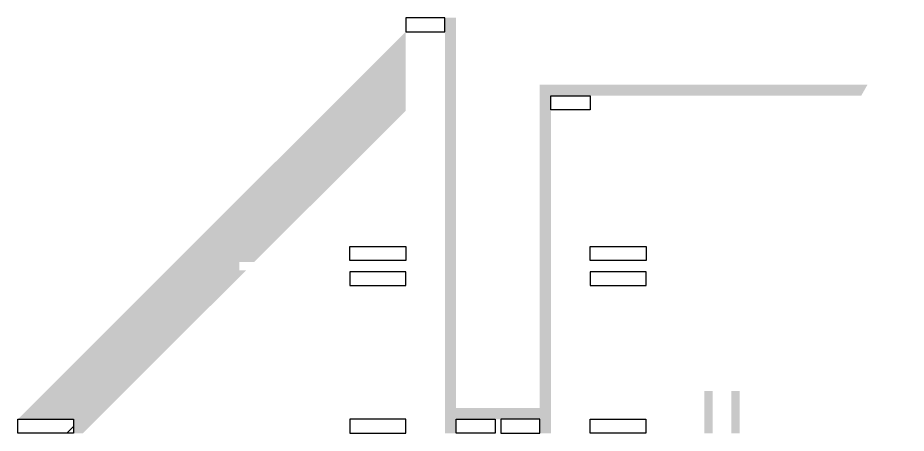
# Model space of a CAD drawing. Header units: metres. Extents: x 230 to 4258, y -1006 to 278.
# Drawn here: x 1951.4 to 2428.6, y -42.8 to 180.7 of the extents above; entities that cross this region are included whole.
import ezdxf

# ---------------------------------------------------------------- set-up
doc = ezdxf.new("R2010")
doc.units = ezdxf.units.M
for name, color, linetype in [('CONCRETO', 251, 'Continuous'), ('Hachura', 253, 'Continuous'), ('Madeira', 126, 'Continuous')]:
    doc.layers.add(name, color=color, linetype=linetype)

msp = doc.modelspace()

# ---------------------------------------------------------------- hatches: boundary and pattern name
at = {"layer": 'CONCRETO'}
h = msp.add_hatch(dxfattribs=at)
h.set_pattern_fill('AR-CONC', scale=4)
h.paths.add_polyline_path([(2186.8, 180.7), (2186.8, -29.3), (2231.8, -29.3), (2231.8, 144.7), (2407.8, 144.7), (2428.6, 180.7)])
h = msp.add_hatch(dxfattribs=at)
h.set_pattern_fill('AR-CONC', scale=4)
h.paths.add_polyline_path([(2189.1, 70.1), (2204, 70.1), (2204, 70.1), (2204, 85.7), (2204, 85.7), (2189.1, 85.7), (2189.1, 85.7), (2189.1, 70.1)])
h = msp.add_hatch(dxfattribs=at)
h.set_pattern_fill('AR-CONC', scale=4)
h.paths.add_polyline_path([(2214.4, 70.1), (2229.3, 70.1), (2229.3, 70.1), (2229.3, 85.7), (2229.3, 85.7), (2214.4, 85.7), (2214.4, 85.7), (2214.4, 70.1)])
h = msp.add_hatch(dxfattribs=at)
h.set_pattern_fill('AR-CONC', scale=4)
h.paths.add_polyline_path([(2201, -27.4), (2216.8, -27.4), (2216.8, -27.4), (2216.8, -11.3), (2216.8, -11.3), (2201, -11.3), (2201, -11.3), (2201, -27.4)])
at = {"layer": 'Hachura'}
h = msp.add_hatch(dxfattribs=at)
h.set_pattern_fill('ANSI31', scale=30)
h.paths.add_polyline_path([(2159.8, 180.7), (2180.8, 180.7), (2180.8, 173.2), (2159.8, 173.2)])
h = msp.add_hatch(color=8, dxfattribs=at)
h.dxf.hatch_style = 1
h.paths.add_polyline_path([(2186.8, 180.7), (2180.8, 180.7), (2180.8, 180.7), (2180.8, -42.8), (2180.8, -42.8), (2186.8, -42.8), (2186.8, -42.8), (2186.8, 180.7)])
h = msp.add_hatch(color=8, dxfattribs=at)
h.dxf.hatch_style = 1
h.paths.add_polyline_path([(2159.8, 130.7), (2159.8, 173.2), (1951.4, -35.3), (1981.4, -35.3), (1981.4, -42.8), (1986.3, -42.8), (2074.1, 44.9), (2070.4, 44.9), (2070.4, 49.4), (2078.5, 49.4)])
h = msp.add_hatch(color=8, dxfattribs=at)
h.dxf.hatch_style = 1
h.paths.add_polyline_path([(2407.8, 144.7), (2231.8, 144.7), (2231.8, 144.7), (2231.8, 138.7), (2231.8, 138.7), (2404.4, 138.7), (2404.4, 138.7), (2407.8, 144.7)])
h = msp.add_hatch(color=8, dxfattribs=at)
h.dxf.hatch_style = 1
h.paths.add_polyline_path([(2237.8, 138.7), (2231.8, 138.7), (2231.8, 138.7), (2231.8, -42.8), (2231.8, -42.8), (2237.8, -42.8), (2237.8, -42.8), (2237.8, 138.7)])
h = msp.add_hatch(dxfattribs=at)
h.set_pattern_fill('ANSI31', scale=30)
h.paths.add_polyline_path([(2237.8, 138.7), (2258.8, 138.7), (2258.8, 131.2), (2237.8, 131.2)])
h = msp.add_hatch(dxfattribs=at)
h.set_pattern_fill('ANSI31', scale=30)
h.paths.add_polyline_path([(2159.8, 50.2), (2159.8, 57.7), (2129.8, 57.7), (2129.8, 50.2)])
h = msp.add_hatch(dxfattribs=at)
h.set_pattern_fill('ANSI31', scale=30)
h.paths.add_polyline_path([(2288.9, 50.2), (2288.9, 57.7), (2258.8, 57.7), (2258.8, 50.2)])
h = msp.add_hatch(dxfattribs=at)
h.set_pattern_fill('ANSI32', scale=20)
h.paths.add_polyline_path([(2070.4, 44.9), (2070.4, 49.4), (2115.4, 49.4), (2115.4, 44.9)])
h = msp.add_hatch(dxfattribs=at)
h.set_pattern_fill('ANSI31', scale=30)
h.paths.add_polyline_path([(2129.8, 36.6), (2159.8, 36.6), (2159.8, 44.1), (2129.8, 44.1)])
h = msp.add_hatch(dxfattribs=at)
h.set_pattern_fill('ANSI31', scale=30)
h.paths.add_polyline_path([(2258.8, 36.6), (2288.9, 36.6), (2288.9, 44.1), (2258.8, 44.1)])
h = msp.add_hatch(color=8, dxfattribs=at)
h.dxf.hatch_style = 1
h.paths.add_polyline_path([(2320.2, -42.8), (2324.7, -42.8), (2324.7, -20), (2320.2, -20)])
h = msp.add_hatch(color=8, dxfattribs=at)
h.dxf.hatch_style = 1
h.paths.add_polyline_path([(2334.6, -42.8), (2339.1, -42.8), (2339.1, -20), (2334.6, -20)])
h = msp.add_hatch(color=8, dxfattribs=at)
h.dxf.hatch_style = 1
h.paths.add_polyline_path([(2231.8, -29.3), (2186.8, -29.3), (2186.8, -29.3), (2186.8, -35.3), (2186.8, -35.3), (2231.8, -35.3), (2231.8, -35.3), (2231.8, -29.3)])
h = msp.add_hatch(dxfattribs=at)
h.set_pattern_fill('ANSI31', scale=30)
h.paths.add_polyline_path([(1981.4, -42.8), (1981.4, -35.3), (1951.4, -35.3), (1951.4, -42.8)])
h = msp.add_hatch(dxfattribs=at)
h.set_pattern_fill('ANSI31', scale=30)
h.paths.add_polyline_path([(2129.8, -42.8), (2159.8, -42.8), (2159.8, -35.3), (2129.8, -35.3)])
h = msp.add_hatch(dxfattribs=at)
h.set_pattern_fill('ANSI31', scale=30)
h.paths.add_polyline_path([(2186.8, -35.3), (2207.8, -35.3), (2207.8, -42.8), (2186.8, -42.8)])
h = msp.add_hatch(dxfattribs=at)
h.set_pattern_fill('ANSI31', scale=30)
h.paths.add_polyline_path([(2231.8, -42.8), (2231.8, -35.3), (2210.8, -35.3), (2210.8, -42.8)])
h = msp.add_hatch(dxfattribs=at)
h.set_pattern_fill('ANSI31', scale=30)
h.paths.add_polyline_path([(2288.8, -35.3), (2258.8, -35.3), (2258.8, -42.8), (2288.8, -42.8)])

# ---------------------------------------------------------------- linework, layer by layer
at = {"layer": 'Madeira'}
for points in [[(2159.8, 173.2), (2180.8, 173.2), (2180.8, 180.7), (2159.8, 180.7)], [(2258.8, 131.2), (2237.8, 131.2), (2237.8, 138.7), (2258.8, 138.7)], [(2129.8, 57.7), (2159.8, 57.7), (2159.8, 50.2), (2129.8, 50.2)], [(2258.8, 57.7), (2288.9, 57.7), (2288.9, 50.2), (2258.8, 50.2)], [(2129.8, 36.6), (2159.8, 36.6), (2159.8, 44.1), (2129.8, 44.1)], [(2258.8, 36.6), (2288.9, 36.6), (2288.9, 44.1), (2258.8, 44.1)], [(1951.4, -35.3), (1981.4, -35.3), (1981.4, -42.8), (1951.4, -42.8)], [(2129.8, -42.8), (2159.8, -42.8), (2159.8, -35.3), (2129.8, -35.3)], [(2207.8, -42.8), (2186.8, -42.8), (2186.8, -35.3), (2207.8, -35.3)], [(2210.8, -42.8), (2231.8, -42.8), (2231.8, -35.3), (2210.8, -35.3)], [(2288.8, -42.8), (2258.8, -42.8), (2258.8, -35.3), (2288.8, -35.3)]]:
    msp.add_lwpolyline(points, close=True, dxfattribs=at)

doc.saveas('drawing.dxf')
